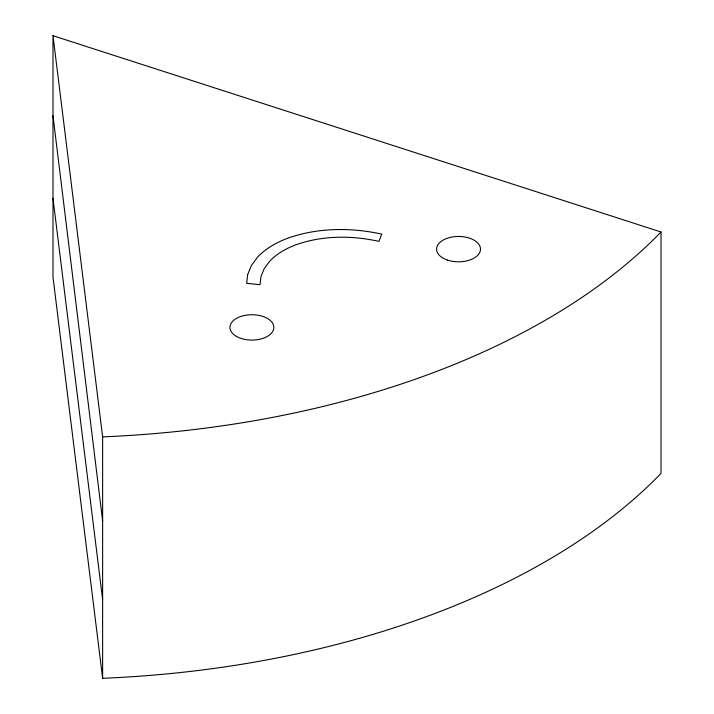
<?xml version="1.0" encoding="UTF-8"?>
<svg xmlns="http://www.w3.org/2000/svg" width="714" height="714" viewBox="0 0 714 714"><rect width="100%" height="100%" fill="white"/><g stroke="black" fill="none" stroke-linecap="round" stroke-linejoin="round"><path stroke-width="1.07" d="M52.988 35.7L661.012 231.996L661.012 473.427A696.632 402.196 0 0 1 102.629 678.3L52.988 277.13L52.988 35.7L102.629 436.87L102.629 678.3M52.988 115.838L102.629 520.89M52.988 198.421L102.629 599.59M661.012 231.996A696.632 402.196 0 0 1 102.629 436.87M247.651 274.64L246.651 283.342L260.039 284.681L260.976 276.577L264.135 268.794L269.446 261.52A77.621 44.812 0 0 1 296.765 244.483C323.094 235.388 351.895 235.37 378.911 241.368L381.767 234.112C351.127 227.391 318.498 227.587 288.661 237.869A88.947 51.354 0 0 0 257.361 257.397L251.274 265.724L247.651 274.64M447.553 260.119A21.964 12.682 0 0 0 480.495 249.141A21.964 12.682 0 0 0 447.553 238.155A21.964 12.682 0 0 0 447.553 260.119M236.37 336.365A21.964 12.682 0 0 0 273.123 330.68A21.964 12.682 0 0 0 246.223 315.151A21.964 12.682 0 0 0 236.37 336.365"/></g></svg>
